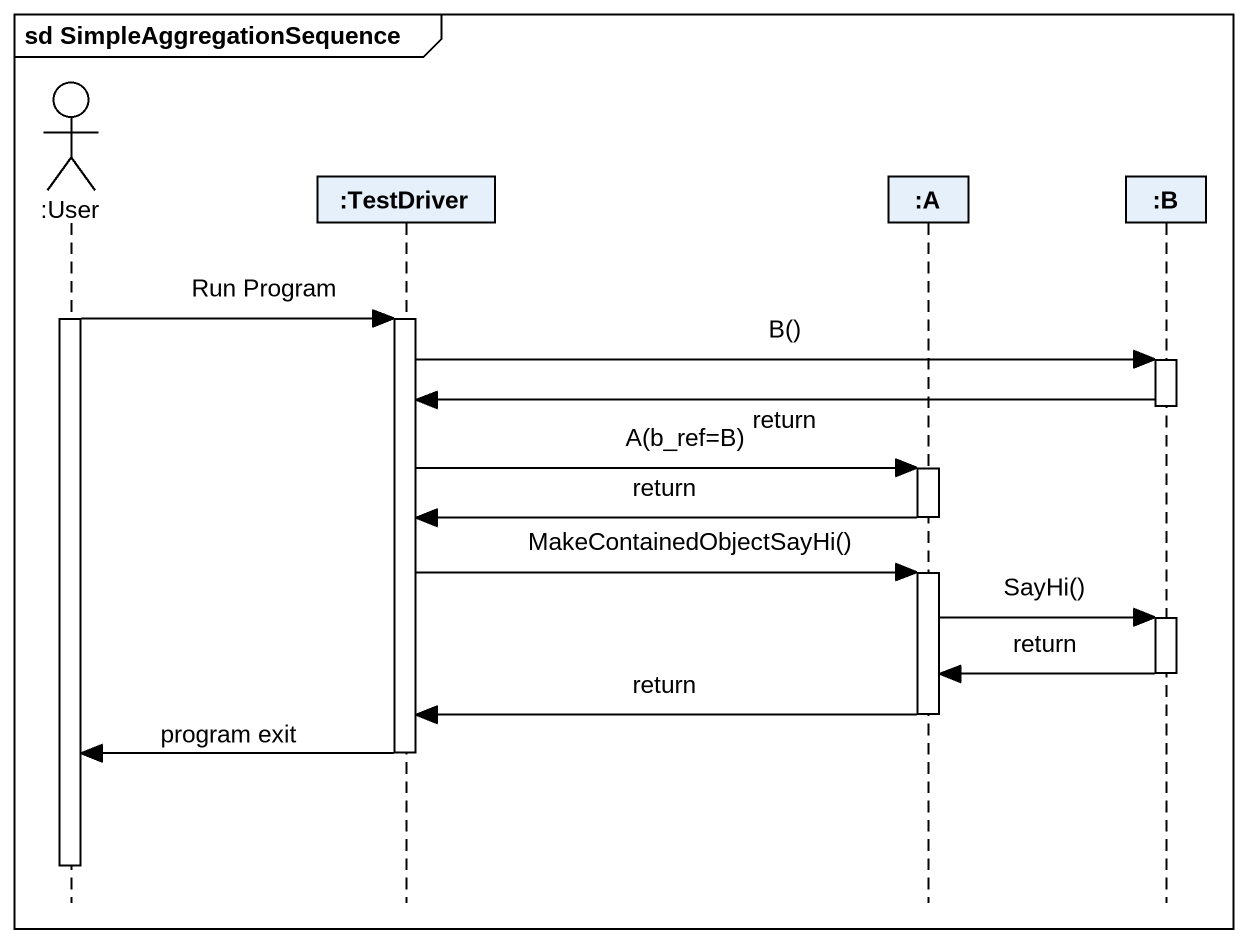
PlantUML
@startuml
mainframe sd SimpleAggregationSequence
hide footbox
actor ":User" as User
participant ":TestDriver" as TestDriver
participant ":A" as A
participant ":B" as B

activate User
User -> TestDriver : Run Program
activate TestDriver
TestDriver -> B : B()
activate B
B -> TestDriver : return
deactivate B
TestDriver -> A : A(b_ref=B)
activate A
A -> TestDriver : return
deactivate A
TestDriver -> A : MakeContainedObjectSayHi()
activate A
A -> B : SayHi()
activate B
B -> A : return
deactivate B
A -> TestDriver : return
deactivate A
TestDriver -> User : program exit
deactivate TestDriver
deactivate User
@enduml
